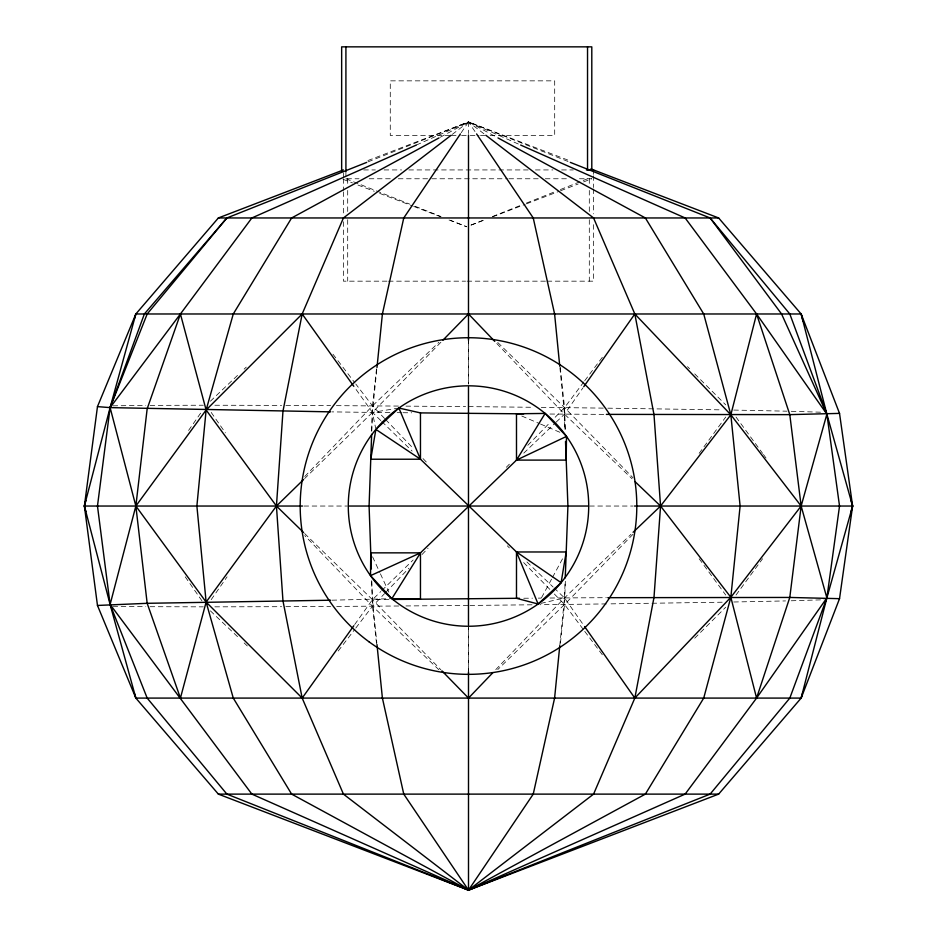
<?xml version="1.0" encoding="UTF-8"?>
<svg xmlns="http://www.w3.org/2000/svg" width="937" height="937" viewBox="0 0 937 937"><rect width="100%" height="100%" fill="white"/><g stroke="black" fill="none" stroke-linecap="round" stroke-linejoin="round"><path stroke-width="0.7" stroke-dasharray="4.68 3.51" d="M468.477 384.158L468.488 340.295M468.512 670.587L468.523 627.169M371.661 430.54L372.504 405.862L376.522 368.534M565.351 581.303L564.554 604.459L560.267 644.797M371.755 431.418L372.446 412.409L376.838 368.979M559.764 645.827L564.496 597.911L565.14 580.694M541.551 597.677L551.823 578.633M552.514 577.368L563.465 557.058M461.215 132.726L468.5 121.927L569.099 160.543M188.583 430.423L201.982 411.214M211.188 599.657L227.082 576.852M556.156 422.142L564.496 414.154L582.919 387.918M354.666 624.569L372.446 599.668L380.797 591.528M699.143 453.344L725.73 417.035M736.013 595.042L762.589 558.733M583.88 381.863L564.554 407.618L554.341 418.089M584.758 380.691L604.084 354.947M338.222 651.004L354.924 629.184M355.802 628.036L372.504 606.216L384.627 593.554M304.759 476.511L372.504 405.862L438.961 342.251M385.634 592.5L408.883 568.255M422.013 554.54L428.08 548.215M495.778 669.627L564.496 597.911L630.999 534.313M632.979 534.313L564.554 604.459L497.734 669.592M440.905 342.251L372.446 412.409L304.619 478.561M506.308 467.294L509.377 464.155M527.765 445.309L550.253 422.271M694.727 638.202L725.707 607.223M381.839 590.509L413.158 559.975M523.806 453.11L555.102 423.149M210.392 401.212L238.876 374.132M244.147 369.119L246.255 367.117M452.29 134.378L468.5 121.927L568.946 161.843M440.308 137.235L468.5 121.927L520.656 145.048M416.344 145.048L468.5 121.927L496.692 137.235M368.054 161.843L468.5 121.927L484.71 134.378M483.012 220.312L469.437 225.7L484.394 219.996M492.511 216.529L521.019 205.203M526.453 203.048L554.95 191.71M560.385 189.555L587.534 178.768M367.901 160.543L468.5 121.927L475.785 132.726M492.557 216.869L525.177 204.336M526.535 203.821L559.166 191.289M560.525 190.773L578.199 183.992M583.634 181.895L591.797 178.768L577.344 178.768M540.895 603.381L564.496 597.911L606.356 597.689M398.881 408.04L372.446 412.409L332.026 411.882M332.026 600.195L390.483 598.72M791.261 600.781L824.045 599.762M733.753 601.999L785.522 600.922M722.181 602.21L607.855 603.896M112.979 405.826L145.774 405.405M606.415 603.92L539.829 604.716M304.619 533.516L372.446 599.668L389.897 599.493M469.987 605.443L532.544 604.787M523.76 598.239L532.485 598.169M538.307 598.122L541.223 598.099M549.949 598.029L564.496 597.911L583.751 625.342M398.693 606.005L336.418 606.403M405.967 605.946L468.535 605.454M285.902 606.672L330.644 606.438M150.072 405.37L203.294 405.229M214.866 606.836L281.568 606.696M449.924 135.443L390.272 135.443L390.272 80.851L554.692 80.851L554.692 135.443L489.208 135.443M451.376 135.443L460.114 135.443M461.566 135.443L468.84 135.443M470.292 135.443L479.03 135.443M480.482 135.443L487.755 135.443M363.708 169.937L375.35 169.937M384.076 169.937L401.551 169.937M408.825 169.937L528.175 169.937M535.449 169.937L552.924 169.937M561.65 169.937L573.292 169.937M345.917 171.518L345.917 178.768L359.023 178.768M369.201 178.768L391.034 178.768M398.319 178.768L430.341 178.768M431.793 178.768L507.479 178.768M508.932 178.768L539.501 178.768M545.322 178.768L568.607 178.768M386.993 281.17L343.434 281.17L343.434 221.167M388.445 281.17L465.584 281.17M467.048 281.17L545.639 281.17M547.103 281.17L593.566 281.17L593.566 221.167M303.951 506.039L347.369 506.039M589.631 506.039L633.049 506.039M214.866 405.241L281.568 405.381M150.072 606.696L203.294 606.848M285.902 405.393L330.644 405.639M336.418 405.662L398.693 406.072M549.949 414.037L604.915 414.377M405.967 406.131L465.619 406.599M468.535 406.623L532.544 407.279M541.281 407.372L606.415 408.157M389.897 412.585L372.446 412.409L354.666 387.496M397.171 412.655L401.54 412.702M402.992 412.725L411.73 412.807M607.855 408.169L722.181 409.867M112.979 606.251L145.774 606.672M733.753 410.066L786.951 411.191M791.261 411.296L822.616 412.268M343.012 179.295L352.535 182.938M357.969 185.034L374.285 191.289M379.719 193.385L412.35 205.906M413.709 206.433L440.894 216.869M449.057 219.996L466.72 226.777L450.439 220.312M345.917 178.768L409.715 204.125M415.15 206.281L440.929 216.529M521.815 416.051L539.162 423.454M540.497 424.028L560.502 432.554M210.392 610.865L239.931 638.94M244.147 642.946L247.309 645.956M496.797 343.504L564.496 414.154L632.053 478.772M526.934 561.966L553.017 586.937M554.06 587.932L564.496 597.911M438.961 669.826L372.504 606.216L304.759 535.566M497.734 342.473L564.554 407.618L632.979 477.765M380.797 420.549L372.446 412.409L375.596 427.986M381.839 421.568L412.116 451.084M687.5 366.636L689.562 368.709M694.727 373.875L725.707 404.843M507.327 545.826L509.377 547.922M523.678 562.575L550.253 589.806M554.341 593.988L564.554 604.459L583.88 630.214M371.755 580.647L372.446 599.668L440.905 669.826M384.627 418.511L372.504 405.862L355.802 384.041M385.634 419.565L413.931 449.092M423.032 458.58L428.08 463.862M332.94 354.174L354.924 382.893M584.758 631.386L604.084 657.13M699.143 558.733L725.73 595.042M736.013 417.035L762.589 453.344M763.444 454.515L766.009 458.029M211.188 412.421L225.407 432.824M185.245 576.852L201.982 600.851M372.575 556.777L379.813 572.484M380.41 573.795L388.855 592.114M376.522 643.543L372.504 606.216L371.661 581.537M560.267 367.281L564.554 407.618L565.351 430.774M372.446 599.668L376.838 643.098M559.904 367.702L564.496 414.154L565.14 431.383M468.512 341.49L468.523 383.467M468.477 627.919L468.488 671.782M593.566 169.937L593.566 174.329M593.566 175.793L593.566 187.505M593.566 188.969L593.566 213.847M589.303 178.721L589.303 184.577M589.303 190.434L589.303 212.383M589.303 219.703L589.303 281.17M564.496 414.154L564.496 429.954M468.5 121.927L468.5 133.569M347.697 178.721L347.697 184.577M347.697 190.434L347.697 212.383M347.697 219.703L347.697 281.17M343.434 172.865L343.434 177.257M343.434 178.721L343.434 190.434M343.434 191.886L343.434 213.847"/><path stroke-width="1.41" d="M370.513 575.658L420.467 552.853L420.455 599.176L391.865 598.649L370.513 575.658L370.759 552.853L420.467 552.853L516.498 460.102L545.135 413.428L566.487 436.408L566.206 460.102L516.498 460.102L516.486 413.779L545.135 413.428M468.477 387.086L468.477 624.991M468.488 340.295L468.5 135.022M561.111 582.673L516.498 551.975L516.486 598.298L538.119 604.025L561.111 582.673L566.206 551.975L516.498 551.975L420.467 459.224L375.889 429.404L398.881 408.04L420.455 412.901L523.76 413.838M371.649 434.346L369.084 506.039L371.345 568.946M565.245 577.813L567.916 506.039L565.515 441.432M565.784 448.612L566.171 441.831M559.764 645.827L554.599 698.088L533.235 794.119L468.5 890.15L218.368 794.119L135.853 698.088L97.471 605.454L84.389 506.039L97.471 406.623L135.853 313.977L218.368 217.958L343.434 169.937M376.979 367.538L382.401 313.977L403.765 217.958L460.407 133.932M802.986 321.016L801.147 313.977L135.853 313.977L110.109 407.618L97.471 506.039L110.109 604.459L135.853 698.088L801.147 698.088L839.529 598.673L852.611 506.039L839.529 413.393L801.147 313.977L718.632 217.958L590.849 168.894M375.889 429.404L370.759 459.224L420.467 459.224L420.455 412.901M85.841 500.393L84.389 506.039L110.109 604.459L147.179 698.088L226.883 794.119L468.5 890.15L718.632 794.119L801.147 698.088L826.879 597.911L852.611 506.039L851.077 500.452M85.841 511.684L84.389 506.039L110.109 407.618L144.368 313.977L226.883 217.958L366.695 162.382M801.147 698.088L802.259 693.872M851.077 511.625L852.611 506.039L826.879 414.154L801.147 313.977M134.682 318.158L135.853 313.977M570.305 162.382L710.117 217.958L789.821 313.977L826.879 414.154L801.147 506.039L789.797 597.443L756.581 698.088L685.123 794.119L468.5 890.15L251.877 794.119L110.109 604.459L135.853 506.039L147.168 408.766L180.419 313.977L251.877 217.958L416.344 145.048M439.02 137.926L291.63 217.958L233.278 313.977L206.128 410.008L196.887 506.039L206.128 602.069L180.419 698.088L147.168 603.311L135.853 506.039L110.109 407.618L147.179 313.977L226.883 217.958M391.865 598.649A120.205 120.205 0 0 1 426.604 393.364A120.205 120.205 0 0 1 587.019 526.09A120.205 120.205 0 0 1 391.865 598.649L420.467 552.853M583.751 386.723L634.829 313.977L593.566 217.958L485.87 135.268M353.811 625.764L302.171 698.088L343.434 794.119L468.5 890.15L710.117 794.119L789.821 698.088L826.879 597.911L839.529 506.039L826.879 414.154L781.575 313.977L710.117 217.958M97.471 406.623L110.109 407.618L180.419 313.977L206.128 410.008L276.438 506.039L303.576 532.497M492.757 672.789L468.5 698.088L468.5 890.15L645.37 794.119L703.722 698.088L730.837 597.279L740.113 506.039L730.837 414.798L703.722 313.977L645.37 217.958L497.98 137.926M442.955 340.154L468.5 313.977L494.771 341.396M303.576 479.58L276.438 506.039L206.128 602.069L233.278 698.088L291.63 794.119L468.5 890.15L593.566 794.119L634.829 698.088L653.991 597.443L660.562 506.039L653.991 414.634L634.829 313.977L730.837 414.798L801.147 506.039L826.879 597.911L756.581 698.088L730.837 597.279L660.562 506.039L635.227 481.805M633.107 532.286L660.562 506.039L730.837 414.798L756.581 313.977L685.123 217.958L520.656 145.048M451.13 135.268L343.434 217.958L302.171 313.977L282.962 411.249L276.438 506.039L282.962 600.828L302.171 698.088L206.128 602.069L135.853 506.039L206.128 410.008L302.171 313.977L353.811 386.313M516.498 460.102L566.487 436.408M97.471 605.454L147.168 603.311L330.585 600.207M606.356 414.377L789.797 414.634L839.529 413.393M392.814 599.457L519.391 598.274M607.797 597.689L789.797 597.443L839.529 598.673M586.398 169.937L593.566 169.937M218.368 217.958L718.632 217.958M84.389 506.039L302.499 506.039M348.822 506.039L588.178 506.039M634.501 506.039L852.611 506.039M218.368 794.119L718.632 794.119M330.585 411.858L110.109 407.618M441.936 670.869L468.5 698.088L468.488 671.782M584.594 626.537L634.829 698.088L730.837 597.279L801.147 506.039L789.797 414.634L756.581 313.977L826.879 414.154M476.593 133.932L533.235 217.958L554.599 313.977L559.764 366.25M468.5 890.15L403.765 794.119L382.401 698.088L376.979 644.539M398.881 408.04L420.467 459.224M516.498 551.975L538.119 604.025M134.682 693.919L135.853 698.088M591.797 170.065L591.797 46.85L341.654 46.85L341.654 171.518M587.534 46.85L587.534 170.065M345.917 46.85L345.917 171.518M369.061 641.833A168.309 168.309 0 0 0 635.813 524.251A168.309 168.309 0 0 0 400.614 352.031A168.309 168.309 0 0 0 369.061 641.833"/></g></svg>
